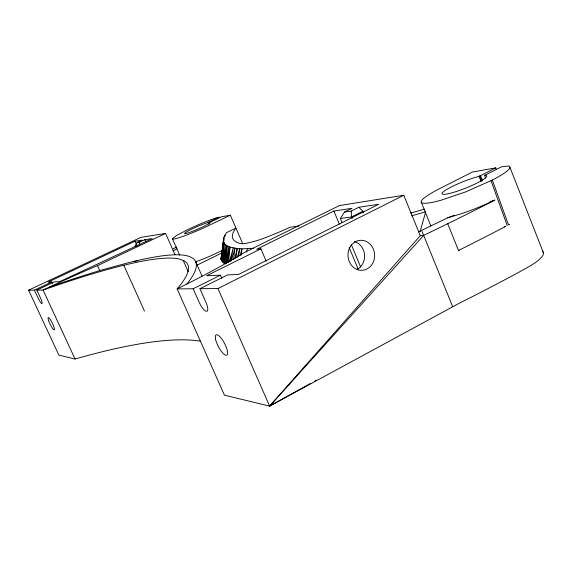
<?xml version="1.0" encoding="UTF-8"?>
<svg xmlns="http://www.w3.org/2000/svg" width="572" height="572" viewBox="0 0 572 572"><rect width="100%" height="100%" fill="white"/><g stroke="black" fill="none" stroke-linecap="round" stroke-linejoin="round"><path stroke-width="0.86" d="M223.874 240.826L223.895 237.43L226.426 232.704L235.943 228.099A511.633 52.567 -21 0 0 239.847 243.407L241.262 243.693A56.556 6.678 -23.1 0 0 259.524 239.811A49.893 5.884 -23.2 0 0 290.19 227.22L298.97 226.062M223.051 246.382L223.895 237.43M223.144 246.31L223.366 242.864M223.538 240.276L223.645 238.553L223.659 240.319M228.628 262.448L229.958 247.118C226.591 246.132 222.951 243.472 223.423 239.539L222.394 250.186M225.79 263.656L227.377 246.039L224.353 263.663L222.286 261.719L220.856 258.801L223.509 241.463L223.008 245.86M241.37 255.055L241.942 248.856L253.432 248.312M222.05 253.739L222.222 251.959M227.234 262.519L228.879 246.668L225.861 263.685M222.508 250.257L222.808 247.619M233.583 259.738L234.92 248.205L231.381 260.725M224.353 263.663L226.569 245.481L223.216 262.727L225.461 244.723L222.286 261.719L224.181 243.2L221.571 260.646L223.795 242.206L221.049 259.509L223.509 241.463M139.246 245.102L139.647 242.113L144.702 239.732L152.181 238.595L59.66 281.653L54.283 281.867L36.808 290.111L40.598 298.248A5.97 1.087 64.1 0 1 41.885 303.603A5.97 1.087 64.1 0 1 38.167 298.184L34.413 290.133L28.6 290.183L58.873 355.112L75.075 359.03A692.07 124.91 -29.8 0 1 200.314 341.162M235.807 258.015L237.216 248.541L241.942 248.856L240.068 255.612M227.384 262.584L229.958 247.118L237.216 248.541L234.835 258.551M238.474 256.37L239.761 248.713L237.38 257.25M230.688 261.49L233.226 247.955L229.501 261.597M420.191 231.403L425.697 211.762M246.296 252.152L247.447 248.884M52.467 283.576L51.723 281.975L48.077 282.118L135.013 241.198L142.099 240.126L137.08 242.492L134.92 246.425L137.452 246.074M220.856 258.801L221.707 257.286M342.099 222.579L340.383 218.468L344.508 212.04L352.002 208.315L333.884 211.061L256.714 249.242L260.875 248.849L266.18 261.154M186.822 284.077L188.145 282.439A720.362 73.173 -27.1 0 0 191.305 257.421L189.682 256.649A671.557 68.74 -26.9 0 0 129.844 262.355L102.352 269.834A720.362 73.173 -27.1 0 0 52.896 285.814L49.692 286.937M418.368 231.925L447.747 217.789L461.397 213.692A47.512 7.593 -21.5 0 0 489.811 202.445L494.873 200.043L491.148 201.995A458.694 55.32 -23.3 0 1 448.305 223.445L423.659 235.392L420.277 235.7L269.627 406.113L224.453 395.18L177.141 288.903A704.711 71.414 -27 0 0 183.998 260.732L178.8 258.901A704.711 71.414 -27 0 0 134.327 262.791L121.328 265.844A704.711 71.414 -27 0 0 102.481 270.921L97.512 272.358A704.711 71.414 -27 0 0 43.057 290.054L36.808 290.111M423.659 235.392L269.627 406.113L217.975 288.553L199.921 288.703L205.977 302.409A10.003 3.06 63.3 0 1 206.549 311.347A10.003 3.06 63.3 0 1 199.127 302.238L193.164 288.767L177.141 288.903L191.842 281.538A165.337 19.119 -24.2 0 0 244.158 252.609L339.446 205.57L403.796 195.259L420.277 235.7M310.21 383.583L269.627 406.113L459.18 303.289A455.326 76.405 -23.2 0 0 518.933 272.2L531.352 265.244A47.126 10.446 -20.6 0 0 542.735 251.573M314.893 380.981L316.452 380.115M509.738 224.224L508.479 224.889L492.32 180.066A47.676 6.871 -21.7 0 0 508.172 165.98L501.329 166.888L484.548 175.454L485.528 177.928M484.548 175.454L485.449 175.454A24.053 3.468 -21.7 0 1 464.964 188.395A24.053 3.468 -21.7 0 1 442.964 192.135A24.053 3.468 -21.7 0 1 477.291 176.841L479.071 176.39L495.752 167.882L496.403 169.526M495.752 167.882L472.372 172.05L439.796 188.553A47.676 6.871 -21.7 0 0 440.712 200.322L465.865 191.827L492.32 180.066M172.966 250.793L176.927 248.82M217.975 288.553L403.796 195.259M363.549 212.906L362.87 211.261L351.48 216.96L340.383 218.468M193.164 288.767L220.456 275.182L221.836 278.328M344.508 212.04L351.265 211.047L358.837 207.278L378.714 204.268L238.531 274.453L227.613 274.896L199.921 288.703M260.875 248.849L206.592 275.74L220.456 275.182M447.726 223.723L458.508 250.479L459.08 250.193A457.428 63.299 -23.3 0 0 501.63 228.478L505.862 226.226A47.397 8.68 -21.1 0 1 504.511 226.898M222.479 250.264L218.897 252.009A27.728 3.21 -23.7 0 1 195.088 261.976M197.24 265.022L222.558 252.645M230.359 215.201L221.278 216.824L210.26 222.222A14.043 1.273 -23.6 0 1 194.408 230.566A14.043 1.273 -23.6 0 1 186.493 231.91A14.043 1.273 -23.6 0 1 207.314 222.722L219.255 217.181L215.916 217.961A27.821 2.524 -23.6 0 0 188.731 229.129L176.877 235.292L172.451 238.696A27.821 2.524 -23.6 0 0 207.572 226.083L230.359 215.201L242.671 243.636M75.075 359.03L43.057 290.054L53.225 285.285A138.424 13.199 -24.3 0 1 97.469 265.637L165.594 233.412L174.96 254.54M28.6 290.183L140.905 237.366L165.594 233.412M34.413 290.133L51.723 281.975M447.747 217.789L454.325 215.301M489.661 201.945L492.95 200.708M458.508 250.479L459.202 250.279M411.611 215.823L424.874 211.998M208.873 222.072L209.76 223.645M479.994 175.74L480.516 175.647L482.482 180.609M486.007 174.71L486.543 174.617M137.08 242.492L139.647 242.113M358.837 207.278L362.87 211.261M144.702 239.732L146.232 241.627M97.469 265.637L99.685 270.513M123.788 265.244L144.466 311.075M135.013 241.198L136.472 244.451M195.638 261.554L202.073 276.162M183.197 260.353L188.209 271.679M172.472 238.882L179.694 255.198M208.58 222.272L209.28 223.874M208.094 222.501L208.794 224.11M351.38 244.795L360.66 267.002M333.884 211.061L339.339 224.11M349.227 247.748L358.093 268.947M352.159 218.604L351.48 216.96L351.265 211.047M421.214 202.109L430.888 225.969M422.014 231.353L452.624 306.549M479.794 176.019L481.76 180.981M479.071 176.39L481.031 181.345M509.917 167.217L543.4 252.795M491.048 180.716L507.185 225.554M224.903 235.149L224.91 236.865M133.898 261.74A9.052 8.702 85.6 0 1 135.328 261.211M136.065 261.046A9.052 8.702 85.6 0 1 137.58 260.918M354.297 241.591A14.765 13.142 86.6 0 1 364.521 254.476A14.765 13.142 86.6 0 1 357.135 269.362M424.51 209.13A514.257 52.946 -21 0 1 410.61 213.099M173.209 248.72A634.999 101.501 -22 0 1 176.741 246.99M215.601 339.325A11.447 3.475 62.5 0 0 225.94 355.255A11.447 3.475 62.5 0 0 222.773 340.383A11.447 3.475 62.5 0 0 215.601 339.325M48.541 320.456A6.835 1.237 63.8 0 0 54.104 329.872A6.835 1.237 63.8 0 0 51.101 320.835A6.835 1.237 63.8 0 0 48.541 320.456M350.314 246.646A15.029 13.328 86.6 0 0 360.296 270.27A15.029 13.328 86.6 0 0 373.344 249.013A15.029 13.328 86.6 0 0 350.314 246.646"/></g></svg>
